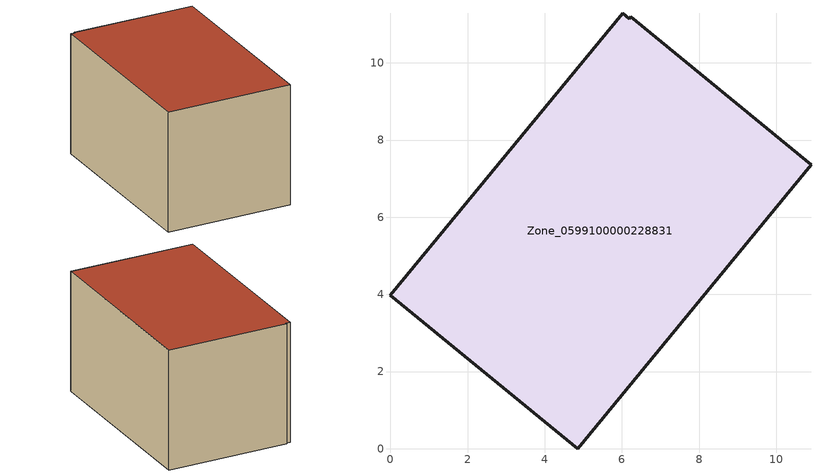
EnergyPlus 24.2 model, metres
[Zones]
Zone_0599100000228831
 floor ground (C_G): 6.23,11.19 10.9,7.36 4.85,0 0,3.98 6.02,11.29 6.19,11.14 z0
 wall outside (C_F): 4.85,0 10.9,7.36 6.23,11.19 6.19,11.14 6.02,11.29 0,3.98 4.85,0 z0:6
 roof outside (C_R): 10.9,7.36 6.23,11.19 6.19,11.14 6.02,11.29 0,3.98 4.85,0 z6
[BUILDING]
Pand.0599100000228831: North Axis=0; Terrain=City; Loads Convergence Tolerance Value=0.04; Temperature Convergence Tolerance Value=0.4; Solar Distribution=FullExterior; Maximum Number of Warmup Days=25; Minimum Number of Warmup Days=1
[Site:Location]
Rotterdam.The.Hague.AP_ZH_NLD Design_Conditions: Latitude=51.96; Longitude=4.45; Time Zone=1; Elevation=-4.5
[SITE:GROUNDTEMPERATURE:BUILDINGSURFACE]
18, 18, 18, 18, 18, 18, 18, 18, 18, 18, 18, 18
[MATERIAL] Thermal Absorptance=0.9; Solar Absorptance=0.7; Visible Absorptance=0.7
Name | Roughness | Thickness | Conductivity | Density | Specific Heat
G.TI.1946-1964 | MediumSmooth | 0.15 | 1 | 540 | 1210
F.TI.1946-1964 | Rough | 0.3 | 0.857143 | 1920 | 840
R.TI.1946-1964 | MediumRough | 0.2 | 0.277778 | 1500 | 1000
[CONSTRUCTION]
C_G: G.TI.1946-1964
C_F: F.TI.1946-1964
C_R: R.TI.1946-1964
[ZONE]
Zone_0599100000228831: Type=1; Multiplier=1; Ceiling Height=Autocalculate; Volume=Autocalculate; Floor Area=autocalculate; Part of Total Floor Area=Yes
[ZONEINFILTRATION:DESIGNFLOWRATE]
Infil_Zone_0599100000228831: Zone or ZoneList or Space or SpaceList=Zone_0599100000228831; Schedule=AlwaysOn; Design Flow Rate Calculation Method=Flow/Area; Flow Rate per Floor Area=0.003; Constant Term Coefficient=1; Temperature Term Coefficient=0; Velocity Term Coefficient=0; Velocity Squared Term Coefficient=0
[HVACTEMPLATE:ZONE:IDEALLOADSAIRSYSTEM]
Zone_0599100000228831: Maximum Heating Supply Air Temperature=50; Minimum Cooling Supply Air Temperature=13; Maximum Heating Supply Air Humidity Ratio=0.0156; Minimum Cooling Supply Air Humidity Ratio=0.0077; Heating Limit=NoLimit; Cooling Limit=NoLimit; Dehumidification Control Type=ConstantSensibleHeatRatio; Cooling Sensible Heat Ratio=0.7; Dehumidification Setpoint=60; Humidification Control Type=None; Humidification Setpoint=30; Outdoor Air Method=None; Outdoor Air Flow Rate per Person=0.00944; Outdoor Air Flow Rate per Zone Floor Area=0; Outdoor Air Flow Rate per Zone=0; Demand Controlled Ventilation Type=None; Outdoor Air Economizer Type=NoEconomizer; Heat Recovery Type=None; Sensible Heat Recovery Effectiveness=0.7; Latent Heat Recovery Effectiveness=0.65
[ZONECONTROL:THERMOSTAT]
ThermostatControl_Zone_0599100000228831: Zone or ZoneList=Zone_0599100000228831; Control Type Schedule=DualSetpointControlType; Control 1=Thermostat_Zone_0599100000228831; Temperature Difference Between Cutout And Setpoint=0
[THERMOSTATSETPOINT:DUALSETPOINT]
Thermostat_Zone_0599100000228831: Heating Setpoint Temperature Schedule=HeatingSetpoint_Zone_0599100000228831; Cooling Setpoint Temperature Schedule=CoolingSetpoint_Zone_0599100000228831
[SCHEDULE:COMPACT]
HeatingSetpoint_Zone_0599100000228831: Through: 12/31, For: AllDays, Until: 24:00, 21
CoolingSetpoint_Zone_0599100000228831: Through: 12/31, For: AllDays, Until: 24:00, 24
DualSetpointControlType: Through: 12/31, For: AllDays, Until: 24:00, 4
AlwaysOn: Through: 12/31, For: AllDays, Until: 24:00, 1
